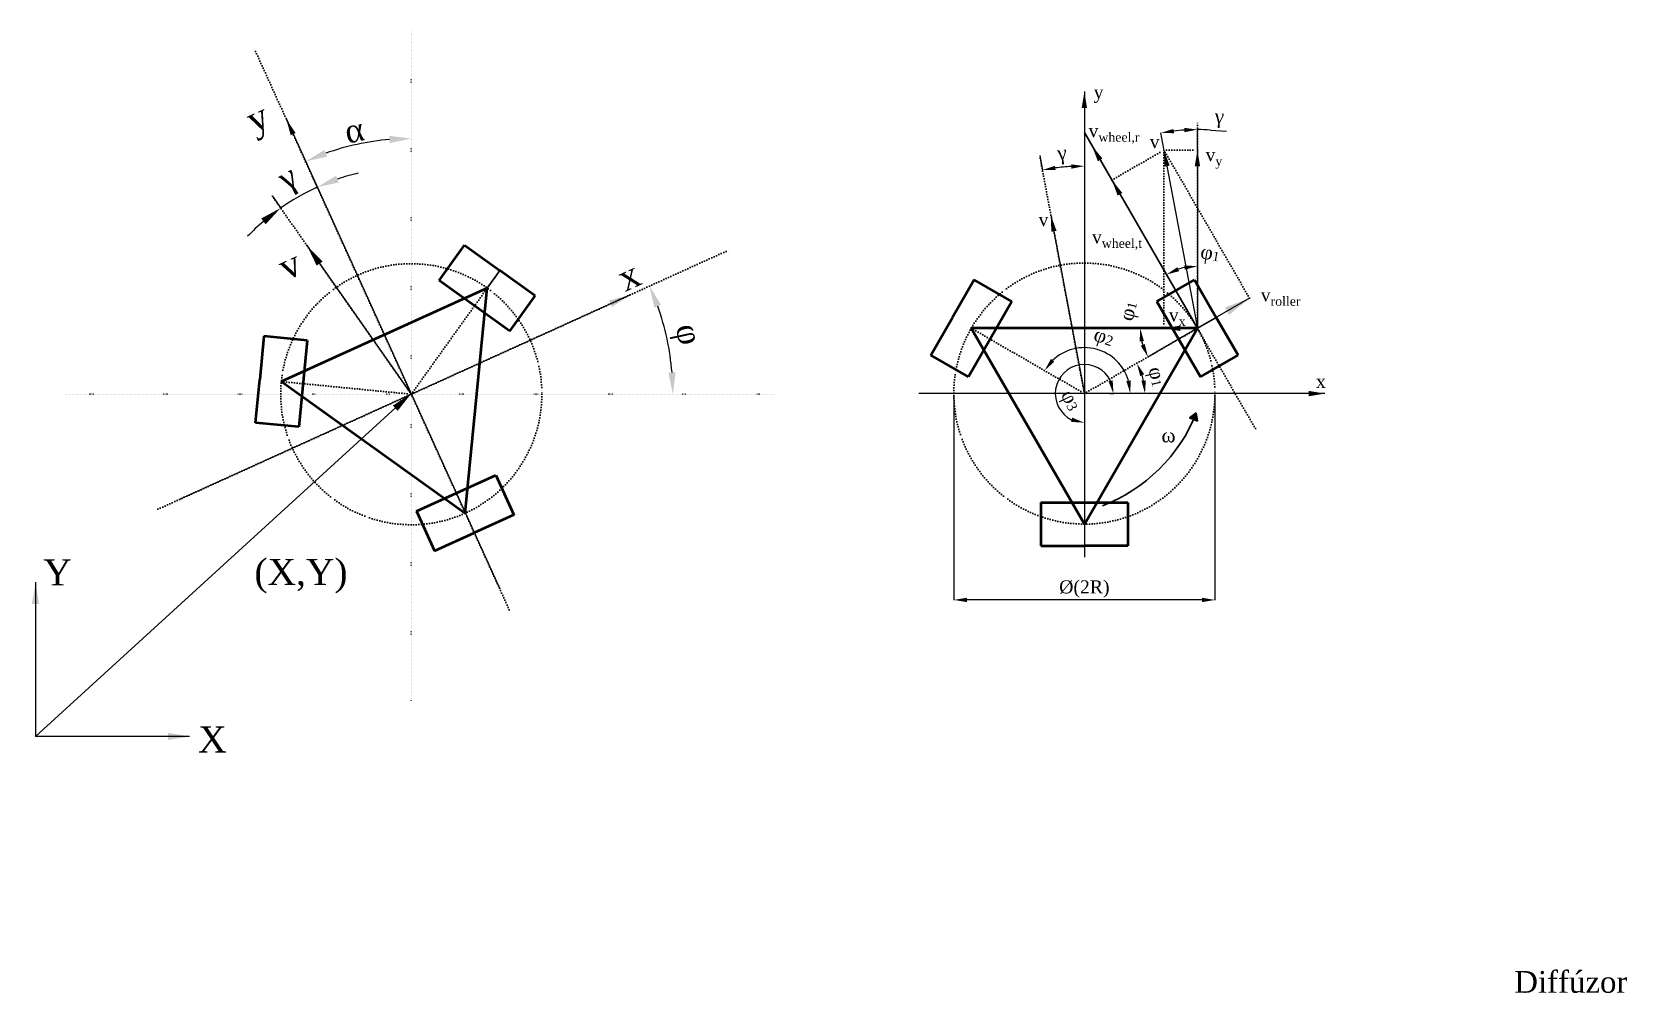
# Model space of a CAD drawing. Header units: millimetres. Extents: x -2060 to 12839, y 3761 to 9253.
# Drawn here: x -2060 to 5271, y 4149 to 8568 of the extents above; entities that cross this region are included whole.
import ezdxf

# ---------------------------------------------------------------- set-up
doc = ezdxf.new("R2010")
doc.units = ezdxf.units.MM
doc.linetypes.add('ACAD_ISO07W100', pattern=[3, 0, -3])
doc.layers.get('0').update_dxf_attribs({"lineweight": 30})
for name, color, linetype, lineweight in [('thin dashed', 7, 'ACAD_ISO07W100', 30), ('vastag', 7, 'Continuous', 50), ('vékony', 7, 'Continuous', 30)]:
    doc.layers.add(name, color=color, linetype=linetype, lineweight=lineweight)
doc.styles.get("Standard").update_dxf_attribs({"font": 'pala.ttf'})
doc.dimstyles.new('customDimensions', dxfattribs={"dimtxt": 50, "dimasz": 120, "dimexe": 1.25, "dimexo": 0.625, "dimtad": 1, "dimtxsty": 'Standard', "dimcen": 2.5, "dimadec": 0, "dimazin": 0, "dimtfac": 1, "dimtmove": 0, "dimatfit": 3, "dimfxl": 1, "dimarcsym": 0})
doc.dimstyles.new('OmniRobot', dxfattribs={"dimtxt": 60, "dimasz": 60, "dimexe": 1.25, "dimexo": 5, "dimgap": 10, "dimtad": 1, "dimtxsty": 'Standard', "dimcen": 2.5, "dimadec": 0, "dimazin": 0, "dimtfac": 1, "dimtmove": 0, "dimatfit": 3, "dimfxl": 1, "dimarcsym": 0})

# ---------------------------------------------------------------- blocks, each defined once
blk = doc.blocks.new('*D50')
at = {"layer": 'Defpoints', "color": 0, "transparency": 16777216}
for p in [(3296.5, 7205.2), (3038.8, 7000.5), (1498.1, 6905.2), (2776.9, 6905.2), (4388.2, 6905.2)]:
    blk.add_point(p, dxfattribs=at)
at = {"layer": 'vékony', "color": 0, "lineweight": -2, "transparency": 16777216}
blk.add_arc((2776.9, 6905.2), 278.7, 12.35673, 17.64327, dxfattribs=at)
at = {"layer": 'vékony', "color": 0, "transparency": 16777216}
for points in [[(3033.4, 6985.7), (3051.7, 6993.7), (3018.3, 7044.6)], [(3059.1, 6965.9), (3039.2, 6963.8), (3055.6, 6905.2)]]:
    blk.add_solid(points, dxfattribs=at)
at = {"layer": 'vékony', "color": 0, "transparency": 16777216, "insert": (3102.4, 6981.5), "char_height": 60, "attachment_point": 5, "rotation": 283.18718}
blk.add_mtext('{\\H1.08333x;φ\\H0.64616x;\\S^ 1;}', dxfattribs=at)
blk = doc.blocks.new('*D51')
at = {"layer": 'Defpoints', "color": 0, "transparency": 16777216}
for p in [(2257.3, 7205.2), (2740.2, 7113.3), (1498.1, 6905.2), (2776.9, 6905.2), (4388.2, 6905.2)]:
    blk.add_point(p, dxfattribs=at)
at = {"layer": 'vékony', "color": 0, "lineweight": -2, "transparency": 16777216}
blk.add_arc((2776.9, 6905.2), 211.3, 16.32533, 133.67467, dxfattribs=at)
at = {"layer": 'vékony', "color": 0, "transparency": 16777216}
for points in [[(2638.8, 7051.8), (2623.1, 7064.2), (2593.9, 7010.9)], [(2989.5, 6966), (2969.7, 6963.2), (2988.2, 6905.2)]]:
    blk.add_solid(points, dxfattribs=at)
at = {"layer": 'vékony', "color": 0, "transparency": 16777216, "insert": (2864.1, 7157.4), "char_height": 60, "attachment_point": 5, "rotation": 340.91806}
blk.add_mtext('{\\H1.08333x;φ\\H0.7x;\\S^ 2;}', dxfattribs=at)
blk = doc.blocks.new('*D52')
at = {"layer": 'Defpoints', "color": 0, "transparency": 16777216}
for p in [(2776.9, 7039), (2776.9, 6905.2), (2889.4, 6905.2), (2776.9, 6792.7)]:
    blk.add_point(p, dxfattribs=at)
at = {"layer": 'vékony', "color": 0, "lineweight": -2, "transparency": 16777216}
for p, q in [((2894.4, 6905.2), (2911.9, 6905.2)), ((2776.9, 6787.7), (2776.9, 6770.2))]:
    blk.add_line(p, q, dxfattribs=at)
blk.add_arc((2776.9, 6905.2), 133.8, 25.91621, 244.08379, dxfattribs=at)
at = {"layer": 'vékony', "color": 0, "transparency": 16777216}
for points in [[(2907, 6965.9), (2887.5, 6961.4), (2910.7, 6905.2)], [(2720.6, 6794.6), (2716.2, 6775.1), (2776.9, 6771.4)]]:
    blk.add_solid(points, dxfattribs=at)
at = {"layer": 'vékony', "color": 0, "transparency": 16777216, "insert": (2706.9, 6870.4), "char_height": 60, "attachment_point": 5, "rotation": 296.45926}
blk.add_mtext('{\\H1.08333x;φ\\H0.7x;\\S^ 3;}', dxfattribs=at)
blk = doc.blocks.new('*D53')
at = {"layer": 'Defpoints', "color": 0, "transparency": 16777216}
for p in [(2570.6, 8004.8), (2776.9, 8014), (2712.3, 7948.8), (2776.9, 6905.2)]:
    blk.add_point(p, dxfattribs=at)
at = {"layer": 'vékony', "color": 0, "lineweight": -2, "transparency": 16777216}
for p, q in [((2571.5, 7999.9), (2584.3, 7931.7)), ((2776.9, 8009), (2776.9, 7949.6))]:
    blk.add_line(p, q, dxfattribs=at)
blk.add_arc((2776.9, 6905.2), 1045.6, 93.28816, 97.33723, dxfattribs=at)
at = {"layer": 'vékony', "color": 0, "transparency": 16777216}
for points in [[(2644.9, 7932.4), (2641.8, 7952.2), (2584.1, 7932.9)], [(2716.6, 7959.1), (2717.2, 7939.1), (2776.9, 7950.8)]]:
    blk.add_solid(points, dxfattribs=at)
at = {"layer": 'vékony', "color": 0, "transparency": 16777216, "insert": (2674.9, 8001.3), "char_height": 60, "attachment_point": 5, "rotation": 5.31269}
blk.add_mtext('{\\H1.08333x;γ}', dxfattribs=at)
blk = doc.blocks.new('*D54')
at = {"layer": 'Defpoints', "color": 0, "transparency": 16777216}
for p in [(3183.8, 8111.7), (3142.7, 8024.8), (3296.5, 8024.8), (3296.5, 7205.2)]:
    blk.add_point(p, dxfattribs=at)
at = {"layer": 'vékony', "color": 0, "lineweight": -2, "transparency": 16777216}
for p, q in [((3141.8, 8029.7), (3127.8, 8104.2)), ((3296.5, 8029.8), (3296.5, 8119.9)), ((3356.5, 8116.7), (3430.1, 8111.9))]:
    blk.add_line(p, q, dxfattribs=at)
for start, end in [(93.7641, 96.86128), (86.2359, 90)]:
    blk.add_arc((3296.5, 7205.2), 913.5, start, end, dxfattribs=at)
at = {"layer": 'vékony', "color": 0, "transparency": 16777216}
for points in [[(3188.9, 8102.2), (3185.8, 8122), (3128.1, 8103)], [(3236.2, 8126.7), (3236.9, 8106.7), (3296.5, 8118.7)]]:
    blk.add_solid(points, dxfattribs=at)
at = {"layer": 'vékony', "color": 0, "transparency": 16777216, "insert": (3396.9, 8169.4), "char_height": 60, "attachment_point": 5, "rotation": 356.2359}
blk.add_mtext('{\\H1.08333x;γ}', dxfattribs=at)
blk = doc.blocks.new('*D55')
at = {"layer": 'Defpoints', "color": 0, "transparency": 16777216}
for p in [(3296.5, 7511.5), (3142.7, 7471.5), (3198.8, 7473.6), (3296.5, 7205.2)]:
    blk.add_point(p, dxfattribs=at)
at = {"layer": 'vékony', "color": 0, "lineweight": -2, "transparency": 16777216}
for p, q in [((3296.5, 7506.5), (3296.5, 7489.6)), ((3145.2, 7467.2), (3154.3, 7451.5))]:
    blk.add_line(p, q, dxfattribs=at)
blk.add_arc((3296.5, 7205.2), 285.6, 102.05707, 107.94293, dxfattribs=at)
at = {"layer": 'vékony', "color": 0, "transparency": 16777216}
for points in [[(3212.6, 7467.8), (3204.4, 7486.1), (3153.7, 7452.6)], [(3235.8, 7494.5), (3237.9, 7474.6), (3296.5, 7490.9)]]:
    blk.add_solid(points, dxfattribs=at)
at = {"layer": 'vékony', "color": 0, "transparency": 16777216, "insert": (3353.8, 7541.6), "char_height": 60, "attachment_point": 5, "rotation": 350.33105}
blk.add_mtext('{\\H1.08333x;φ\\H0.64616x;\\S^ 1;}', dxfattribs=at)
blk = doc.blocks.new('*D59')
at = {"layer": 'Defpoints', "color": 0, "transparency": 16777216}
for p in [(3287.2, 7205.2), (3293.9, 7203.7), (3296.5, 7205.2), (3049.6, 7115.4)]:
    blk.add_point(p, dxfattribs=at)
at = {"layer": 'vékony', "color": 0, "lineweight": -2, "transparency": 16777216}
for p, q in [((3282.2, 7205.2), (3032.5, 7205.2)), ((3289.6, 7201.2), (3067.9, 7073.2))]:
    blk.add_line(p, q, dxfattribs=at)
blk.add_arc((3296.5, 7205.2), 262.7, 193.11494, 196.88506, dxfattribs=at)
at = {"layer": 'vékony', "color": 0, "transparency": 16777216}
for points in [[(3030.7, 7144.5), (3050.6, 7146.7), (3033.8, 7205.2)], [(3054.3, 7132.9), (3035.9, 7124.9), (3069, 7073.9)]]:
    blk.add_solid(points, dxfattribs=at)
at = {"layer": 'vékony', "color": 0, "transparency": 16777216, "insert": (2987.7, 7282.6), "char_height": 60, "attachment_point": 5, "rotation": 75.93054}
blk.add_mtext('{\\H1.08333x;φ\\H0.64616x;\\S^ 1;}', dxfattribs=at)
blk = doc.blocks.new('*D78')
at = {"layer": 'Defpoints', "color": 0, "transparency": 16777216}
for p in [(-774.8, 7911.7), (-958.8, 7818), (-806.7, 7825.7), (-316.3, 6902.1)]:
    blk.add_point(p, dxfattribs=at)
at = {"layer": 'vékony', "color": 0, "lineweight": -2, "transparency": 16777216}
for p, q in [((-772.7, 7907.1), (-748.1, 7853.1)), ((-955.9, 7813.9), (-916.1, 7757.1))]:
    blk.add_line(p, q, dxfattribs=at)
for start, end in [(103.46146, 108.94306), (114.42466, 125.05005), (130.53165, 136.01325)]:
    blk.add_arc((-316.3, 6902.1), 1045.6, start, end, dxfattribs=at)
at = {"layer": 'vékony', "color": 0, "transparency": 16777216}
for points in [[(-649.6, 7875.7), (-661.9, 7906.6), (-748.7, 7854.2)], [(-1006, 7710), (-985.6, 7683.7), (-916.8, 7758.1)]]:
    blk.add_solid(points, dxfattribs=at)
at = {"layer": 'vékony', "color": 0, "transparency": 16777216, "insert": (-877.3, 7884.2), "char_height": 100, "attachment_point": 5, "rotation": 29.73736}
blk.add_mtext('{\\H1.08333x;γ}', dxfattribs=at)
blk = doc.blocks.new('*D82')
at = {"layer": 'Defpoints', "color": 0, "transparency": 16777216}
for p in [(1150.8, 7568.4), (874, 7072.4), (-1905.7, 6902.1), (1357.1, 6902.1), (-1480.7, 6373.3)]:
    blk.add_point(p, dxfattribs=at)
at = {"layer": 'vékony', "color": 0, "lineweight": -2, "transparency": 16777216}
blk.add_arc((-316.3, 6902.1), 1202.4, 4.76663, 19.65803, dxfattribs=at)
at = {"layer": 'vékony', "color": 0, "transparency": 16777216}
for points in [[(800.5, 7300.4), (831.4, 7312.9), (778.5, 7399.3)], [(898.6, 7002.7), (865.3, 7001.4), (886.1, 6902.1)]]:
    blk.add_solid(points, dxfattribs=at)
at = {"layer": 'vékony', "color": 0, "transparency": 16777216, "insert": (942.9, 7174.7), "char_height": 100, "attachment_point": 5, "rotation": 282.21233}
blk.add_mtext('{\\H1.08333x;φ}', dxfattribs=at)
blk = doc.blocks.new('*D83')
at = {"layer": 'Defpoints', "color": 0, "transparency": 16777216}
for p in [(-316.3, 8567.9), (-1041.2, 8498.3), (-482.8, 8065.8), (133.8, 5911.1), (-316.3, 5488.1)]:
    blk.add_point(p, dxfattribs=at)
at = {"layer": 'vékony', "color": 0, "lineweight": -2, "transparency": 16777216}
blk.add_arc((-316.3, 6902.1), 1175.5, 94.87565, 109.54902, dxfattribs=at)
at = {"layer": 'vékony', "color": 0, "transparency": 16777216}
for points in [[(-416.9, 8090), (-415.5, 8056.7), (-316.3, 8077.6)], [(-703.4, 7994.4), (-715.9, 8025.3), (-802.4, 7972.4)]]:
    blk.add_solid(points, dxfattribs=at)
at = {"layer": 'vékony', "color": 0, "transparency": 16777216, "insert": (-578.7, 8114.7), "char_height": 100, "attachment_point": 5, "rotation": 12.21233}
blk.add_mtext('{\\H1.08333x;α}', dxfattribs=at)
blk = doc.blocks.new('*D93')
at = {"layer": 'Defpoints', "color": 0, "transparency": 16777216}
for p in [(2176.9, 6905.2), (3376.9, 6905.2), (2176.9, 5956.6)]:
    blk.add_point(p, dxfattribs=at)
at = {"layer": 'vékony', "color": 0, "lineweight": -2, "transparency": 16777216}
for p, q in [((2176.9, 6900.2), (2176.9, 5955.4)), ((3376.9, 6900.2), (3376.9, 5955.4)), ((3316.9, 5956.6), (2236.9, 5956.6))]:
    blk.add_line(p, q, dxfattribs=at)
at = {"layer": 'vékony', "color": 0, "transparency": 16777216}
for points in [[(2236.9, 5966.6), (2236.9, 5946.6), (2176.9, 5956.6)], [(3316.9, 5966.6), (3316.9, 5946.6), (3376.9, 5956.6)]]:
    blk.add_solid(points, dxfattribs=at)
at = {"layer": 'vékony', "color": 0, "transparency": 16777216, "insert": (2776.9, 6006.8), "char_height": 60, "attachment_point": 5}
blk.add_mtext('%%C(2R)', dxfattribs=at)

msp = doc.modelspace()

# ---------------------------------------------------------------- hatches: boundary and pattern name
at = {"layer": 'vékony'}
h = msp.add_hatch(color=5, dxfattribs=at)
h.dxf.hatch_style = 1
h.paths.add_polyline_path([(3291.104, 6815.969, -0.01092629), (3278.369, 6785.699), (3296.813, 6777.94)])
h.paths.add_polyline_path([(3260.034, 6793.413), (3278.369, 6785.699), (3291.104, 6815.969)])

# ---------------------------------------------------------------- linework, layer by layer
at = {"layer": 'thin dashed', "color": 1, "ltscale": 2}
for p, q in [((-316.295, 8567.923), (-316.295, 5488.15)), ((-1905.688, 6902.135), (1357.068, 6902.135))]:
    msp.add_line(p, q, dxfattribs=at)
at = {"layer": 'thin dashed', "ltscale": 4}
for p, q in [((133.758, 5911.134), (-1041.161, 8498.267)), ((3296.491, 7205.206), (3296.491, 8152.652)), ((2776.876, 6905.206), (2570.586, 8004.816)), ((2903.17, 7886.459), (3142.738, 8024.774)), ((3536.059, 7343.521), (3142.738, 8024.774)), ((3142.738, 8024.774), (3296.491, 8024.774)), ((3142.738, 8024.774), (3142.738, 7205.206)), ((-316.295, 6902.135), (-958.808, 7818.036)), ((-1480.663, 6373.35), (1150.848, 7568.422)), ((-316.295, 6902.135), (32.769, 7390.146)), ((2257.261, 7205.206), (2776.876, 6905.206)), ((2776.876, 6905.206), (3296.491, 7205.206)), ((3296.491, 7205.206), (3570.544, 6730.533)), ((-913.456, 6960.428), (-316.295, 6902.135))]:
    msp.add_line(p, q, dxfattribs=at)
for centre in [(-316.295, 6902.135), (2776.876, 6905.206)]:
    msp.add_circle(centre, 600, dxfattribs=at)
at = {"layer": 'vastag'}
for p, q in [((-188.078, 7425.165), (-71.724, 7587.836)), ((-71.724, 7587.836), (90.947, 7471.481)), ((137.262, 7192.456), (-188.078, 7425.165)), ((253.617, 7355.127), (90.947, 7471.481)), ((2270.658, 7428.411), (2170.658, 7255.206)), ((2443.863, 7328.411), (2270.658, 7428.411)), ((3109.889, 7328.411), (3283.094, 7428.411)), ((3283.094, 7428.411), (3383.094, 7255.206)), ((32.769, 7390.146), (-913.456, 6960.428)), ((-68.197, 6355.832), (32.769, 7390.146)), ((137.262, 7192.456), (253.617, 7355.127)), ((2443.863, 7328.411), (2243.863, 6982.001)), ((3309.889, 6982.001), (3109.889, 7328.411)), ((2070.658, 7082.001), (2170.658, 7255.206)), ((3296.491, 7205.206), (2257.261, 7205.206)), ((2257.261, 7205.206), (2776.876, 6305.206)), ((2776.876, 6305.206), (3296.491, 7205.206)), ((3483.094, 7082.001), (3383.094, 7255.206)), ((-993.552, 7169.197), (-1012.983, 6970.143)), ((-794.498, 7149.766), (-993.552, 7169.197)), ((-794.498, 7149.766), (-833.36, 6751.659)), ((2243.863, 6982.001), (2070.658, 7082.001)), ((3309.889, 6982.001), (3483.094, 7082.001)), ((-1032.414, 6771.09), (-1012.983, 6970.143)), ((-913.456, 6960.428), (-68.197, 6355.832)), ((-833.36, 6751.659), (-1032.414, 6771.09)), ((-291.647, 6364.183), (72.555, 6529.582)), ((72.555, 6529.582), (155.254, 6347.481)), ((2576.876, 6405.206), (2576.876, 6205.206)), ((2576.876, 6405.206), (2976.876, 6405.206)), ((2976.876, 6405.206), (2976.876, 6205.206)), ((-291.647, 6364.183), (-208.948, 6182.082)), ((155.254, 6347.481), (-26.847, 6264.781)), ((-208.948, 6182.082), (-26.847, 6264.781)), ((2576.876, 6205.206), (2776.876, 6205.206)), ((2976.876, 6205.206), (2776.876, 6205.206))]:
    msp.add_line(p, q, dxfattribs=at)
at = {"layer": 'vékony'}
for p, q in [((3296.491, 7205.206), (2776.876, 8105.206)), ((32.769, 7390.146), (90.947, 7471.481)), ((3296.491, 7205.206), (3383.094, 7255.206))]:
    msp.add_line(p, q, dxfattribs=at)
at = {"layer": 'vékony', "color": 5}
for p, q in [((3260.034, 6793.413), (3291.104, 6815.969)), ((3278.369, 6785.699), (3260.034, 6793.413)), ((3291.104, 6815.969), (3278.369, 6785.699)), ((3278.369, 6785.699), (3296.813, 6777.94)), ((3296.813, 6777.94), (3291.104, 6815.969))]:
    msp.add_line(p, q, dxfattribs=at)
msp.add_arc((2592.241, 7092.171), 751.464, 290.8464634, 338.4352219, dxfattribs=at)

# ---------------------------------------------------------------- texts
at = {"insert": (4752.36, 4250.616), "char_height": 100, "attachment_point": 1}
msp.add_mtext_dynamic_manual_height_columns('Diffúzor', width=498.50742, gutter_width=12.5, heights=[117.502], dxfattribs=at)
at = {"layer": 'thin dashed', "color": 1, "char_height": 120, "attachment_point": 1}
for s, insert in [('Y', (-2007.272, 6143.206)), ('(X,Y)', (-1037.086, 6145.105)), ('X', (-1295.806, 5375.167))]:
    msp.add_mtext_dynamic_manual_height_columns(s, width=479.17304, gutter_width=12.5, heights=[0], dxfattribs=dict(at, insert=insert))
at = {"layer": 'vékony', "char_height": 60, "attachment_point": 1}
for s, insert in [('y', (2819.417, 8320.918)), ('x', (3841.296, 6991.135))]:
    msp.add_mtext_dynamic_manual_height_columns(s, width=148.08715, gutter_width=12.5, heights=[0], dxfattribs=dict(at, insert=insert))
at = {"layer": 'vékony', "char_height": 120, "attachment_point": 1, "rotation": 24.4246647}
for s, insert in [('y', (-1089.757, 8208.739)), ('v', (-941.181, 7532.136)), ('x', (617.335, 7481.741))]:
    msp.add_mtext_dynamic_manual_height_columns(s, width=148.08715, gutter_width=12.5, heights=[0], dxfattribs=dict(at, insert=insert))
at = {"layer": 'vékony', "color": 5, "char_height": 60, "attachment_point": 1}
for s, insert in [('\\A1;v{\\H0.7x;\\S^ wheel;\\S^ ,r;}', (2796.19, 8143.562)), ('{\\H1.08333x;ω}', (3131.393, 6745.991))]:
    msp.add_mtext_dynamic_manual_height_columns(s, width=148.08715, gutter_width=12.5, heights=[0], dxfattribs=dict(at, insert=insert))
at = {"layer": 'vékony', "color": 3, "char_height": 60, "attachment_point": 1}
for insert in [(3077.222, 8093.532), (2566.262, 7735.046)]:
    msp.add_mtext_dynamic_manual_height_columns('v', width=148.08715, gutter_width=12.5, heights=[0], dxfattribs=dict(at, insert=insert))
at = {"layer": 'vékony', "color": 114, "true_color": 0x139b48, "char_height": 60, "attachment_point": 1}
for s, insert in [('\\A1;v{\\H0.7x;\\S^ y;}', (3333.775, 8033.504)), ('\\A1;v{\\H0.7x;\\S^ x;}', (3165.057, 7296.959))]:
    msp.add_mtext_dynamic_manual_height_columns(s, width=148.08715, gutter_width=12.5, heights=[0], dxfattribs=dict(at, insert=insert))
at = {"layer": 'vékony', "color": 1, "insert": (2811.793, 7655.482), "char_height": 60, "attachment_point": 1}
msp.add_mtext_dynamic_manual_height_columns('\\A1;v{\\H0.7x;\\S^ wheel;\\S^ ,t;}', width=148.08715, gutter_width=12.5, heights=[0], dxfattribs=at)
at = {"layer": 'vékony', "color": 20, "insert": (3587.459, 7389.338), "char_height": 60, "attachment_point": 1}
msp.add_mtext_dynamic_manual_height_columns('\\A1;v{\\H0.7x;\\S^ roller;}', width=148.08715, gutter_width=12.5, heights=[0], dxfattribs=at)

# ---------------------------------------------------------------- dimensions: what is measured, and where the dimension line sits
at = {"layer": 'vékony', "color": 1}
for base, line1, line2, text, picture, middle in [((-482.767, 8065.784), ((133.758, 5911.134), (-1041.161, 8498.267)), ((-316.295, 8567.923), (-316.295, 5488.15)), '{\\H1.08333x;α}', '*D83', (-578.744, 8114.747)), ((873.952, 7072.413), ((-1480.663, 6373.35), (1150.848, 7568.422)), ((-1905.688, 6902.135), (1357.068, 6902.135)), '{\\H1.08333x;φ}', '*D82', (942.908, 7174.668))]:
    dim = msp.add_angular_dim_2l(base=base, line1=line1, line2=line2, text=text, dimstyle='OmniRobot', override={"dimtxt": 100, "dimasz": 100}, dxfattribs=at)
    dim.commit()
    dim.dimension.update_dxf_attribs({"geometry": picture, "text_midpoint": middle})
at = {"layer": 'vékony'}
for base, center, p1, p2, picture, middle in [((3183.846, 8111.697), (3296.491, 7205.206), (3142.738, 8024.774), (3296.491, 8024.774), '*D54', (3396.903, 8169.388)), ((2712.28, 7948.846), (2776.876, 6905.206), (2570.586, 8004.816), (2776.876, 8013.981), '*D53', (2674.945, 8001.345))]:
    dim = msp.add_angular_dim_3p(base=base, center=center, p1=p1, p2=p2, text='{\\H1.08333x;γ}', dimstyle='OmniRobot', dxfattribs=at)
    dim.commit()
    dim.dimension.update_dxf_attribs({"geometry": picture, "text_midpoint": middle})
dim = msp.add_angular_dim_3p(base=(-806.651, 7825.665), center=(-316.295, 6902.135), p1=(-958.808, 7818.036), p2=(-774.769, 7911.681), text='{\\H1.08333x;γ}', dimstyle='OmniRobot', override={"dimtxt": 100, "dimasz": 100}, dxfattribs=at)
dim.commit()
dim.dimension.update_dxf_attribs({"geometry": '*D78', "text_midpoint": (-877.31, 7884.211)})
at = {"layer": 'vékony', "color": 114, "true_color": 0x139b48}
for base, p1, p2, picture, middle in [((3198.793, 7473.629), (3296.491, 7511.472), (3142.738, 7471.516), '*D55', (3344.468, 7486.798)), ((3049.636, 7115.358), (3287.2, 7205.206), (3293.901, 7203.711), '*D59', (3041.674, 7269.068))]:
    dim = msp.add_angular_dim_3p(base=base, center=(3296.491, 7205.206), p1=p1, p2=p2, text='{\\H1.08333x;φ\\H0.64616x;\\S^ 1;}', dimstyle='OmniRobot', dxfattribs=at)
    dim.commit()
    dim.dimension.update_dxf_attribs({"geometry": picture, "text_midpoint": middle, "dimtype": 165})
at = {"layer": 'vékony'}
for base, line2, text, picture, middle in [((2740.186, 7113.288), ((2257.261, 7205.206), (2776.876, 6905.206)), '{\\H1.08333x;φ\\H0.7x;\\S^ 2;}', '*D51', (2845.952, 7104.888)), ((3038.814, 7000.544), ((2776.876, 6905.206), (3296.491, 7205.206)), '{\\H1.08333x;φ\\H0.64616x;\\S^ 1;}', '*D50', (3048.274, 6968.798))]:
    dim = msp.add_angular_dim_2l(base=base, line1=((1498.061, 6905.206), (4388.225, 6905.206)), line2=line2, text=text, dimstyle='OmniRobot', dxfattribs=at)
    dim.commit()
    dim.dimension.update_dxf_attribs({"geometry": picture, "text_midpoint": middle, "dimtype": 162})
dim = msp.add_angular_dim_3p(base=(2776.876, 7038.992), center=(2776.876, 6905.206), p1=(2889.393, 6905.206), p2=(2776.876, 6792.689), text='{\\H1.08333x;φ\\H0.7x;\\S^ 3;}', dimstyle='OmniRobot', dxfattribs=at)
dim.commit()
dim.dimension.update_dxf_attribs({"geometry": '*D52', "text_midpoint": (2657.104, 6845.596), "dimtype": 165})
dim = msp.add_linear_dim(base=(2176.876, 5956.603), p1=(3376.876, 6905.206), p2=(2176.876, 6905.206), text='%%C(2R)', dimstyle='OmniRobot', dxfattribs=at)
dim.commit()
dim.dimension.update_dxf_attribs({"geometry": '*D93', "text_midpoint": (2776.876, 5956.603), "dimtype": 160})

# ---------------------------------------------------------------- leaders
for points, override in [([(2776.876, 8293.412), (2776.876, 6153.742)], {"dimasz": 75, "dimgap": 0.625, "dimtad": 0}), ([(-890.312, 8166.104), (90.266, 6006.901)], {"dimasz": 75, "dimgap": 0.625, "dimtad": 0}), ([(-795.176, 7584.779), (-316.295, 6902.135)], {"dimasz": 100, "dimgap": 0.625, "dimtad": 0}), ([(690.371, 7359.302), (-1378.317, 6419.829)], {"dimasz": 100, "dimgap": 0.625, "dimtad": 0}), ([(3882.488, 6905.206), (2016.211, 6905.206)], {"dimasz": 75, "dimgap": 0.625, "dimtad": 0})]:
    msp.add_leader(points, dimstyle='customDimensions', override=override, dxfattribs=at)
at = {"layer": 'vékony', "color": 5}
msp.add_leader([(2811.997, 8044.375), (2903.17, 7886.459)], dimstyle='OmniRobot', override={"dimasz": 75, "dimgap": 10, "dimtad": 0}, dxfattribs=at)
at = {"layer": 'vékony', "color": 3}
for points in [[(3142.738, 8024.774), (3296.491, 7205.206)], [(2623.122, 7724.774), (2776.876, 6905.206)]]:
    msp.add_leader(points, dimstyle='customDimensions', override={"dimasz": 75, "dimgap": 0.625, "dimtad": 0}, dxfattribs=at)
at = {"layer": 'vékony', "color": 114, "true_color": 0x139b48}
for points in [[(3296.491, 8024.774), (3296.491, 7205.206)], [(3142.738, 7205.206), (3296.491, 7205.206)]]:
    msp.add_leader(points, dimstyle='customDimensions', override={"dimasz": 75, "dimgap": 0.625, "dimtad": 0}, dxfattribs=at)
at = {"layer": 'vékony', "color": 1}
for points, dimstyle, override in [([(2903.17, 7886.459), (3296.491, 7205.206)], 'customDimensions', {"dimasz": 75, "dimgap": 0.625, "dimtad": 0}), ([(-316.295, 6905.206), (-2043.371, 5329.151)], 'OmniRobot', {"dimasz": 100, "dimgap": 10, "dimtad": 0}), ([(-2043.371, 6037.642), (-2043.371, 5329.151)], 'OmniRobot', {"dimasz": 100, "dimgap": 10, "dimtad": 0}), ([(-1334.879, 5329.151), (-2043.371, 5329.151)], 'OmniRobot', {"dimasz": 100, "dimgap": 10, "dimtad": 0})]:
    msp.add_leader(points, dimstyle=dimstyle, override=override, dxfattribs=at)
at = {"layer": 'vékony', "color": 20}
msp.add_leader([(3536.059, 7343.521), (3296.491, 7205.206)], dimstyle='customDimensions', override={"dimgap": 0.625, "dimtad": 0}, dxfattribs=at)

doc.saveas('drawing.dxf')
